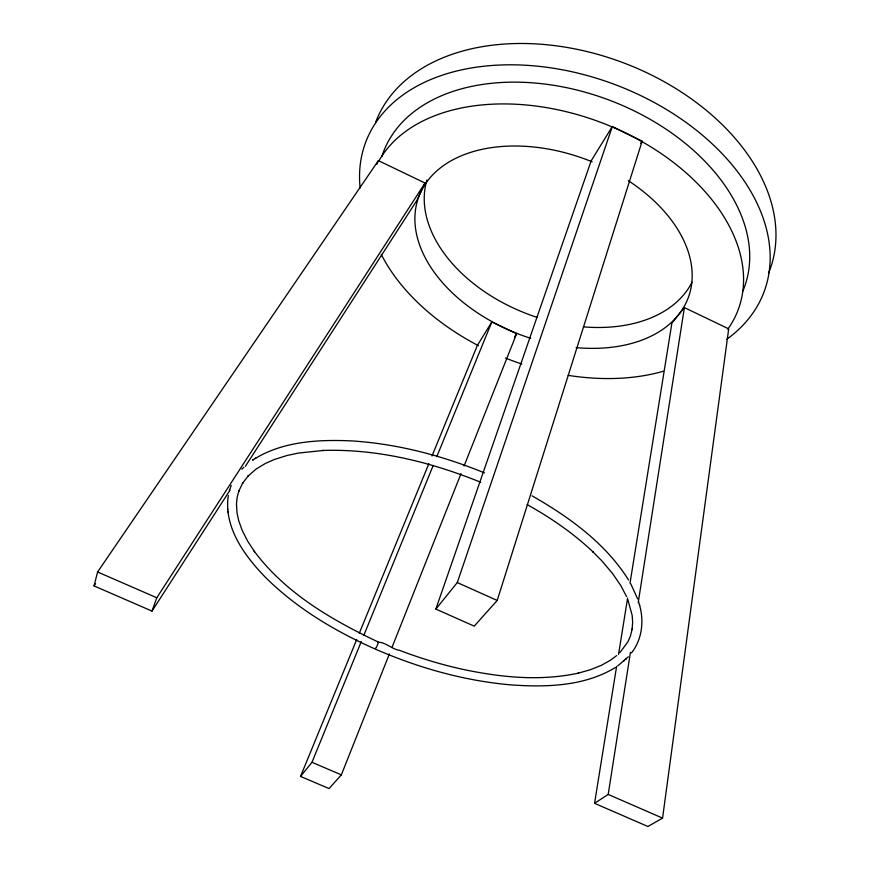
<?xml version="1.0" encoding="UTF-8"?>
<svg xmlns="http://www.w3.org/2000/svg" width="870" height="870" viewBox="0 0 870 870"><rect width="100%" height="100%" fill="white"/><g stroke="black" fill="none" stroke-linecap="round" stroke-linejoin="round"><path stroke-width="1.3" d="M616.602 666.453L594.558 803.325L647.911 826.5L662.57 818.115L728.701 328.871L684.396 307.588L671.923 322.922L630 583.248M228.31 495.519C223.644 526.491 243.611 554.462 263.871 575.712C295.332 607.608 334.471 630.924 375.177 649.042C418.339 667.845 464.308 680.895 511.31 684.918C546.469 687.387 584.542 686.343 615.492 667.442M594.558 803.325L608.195 794.43L630.445 652.261M638.21 602.638L684.396 307.588M618.548 654.37L627.618 598.016M375.22 648.324C375.666 649.792 378.069 643.615 378.417 642.104C331.927 620.027 285.882 593.536 254.225 551.243L254.595 551.765L247.613 541.053L242.197 530.406L238.695 520.641L237.031 512.963L236.477 503.817L237.129 497.433L238.956 490.604L238.717 491.289L242.85 482.73L242.469 483.361L248.57 475.509L248.026 476.086L256.117 469.06L265.502 463.395L274.311 459.501L286.969 455.51L298.182 453.107L323.357 450.442L322.726 450.475C376.917 448.626 430.672 462.013 480.631 482.219M229.93 490.278L152.011 611.088L94.025 585.901L97.603 571.981L378.374 160.624L425.028 183.026L416.643 200.785L245.362 466.342M229.408 490.713L230.137 488.374M497.194 600.452L642.136 141.19L612.328 126.498L591.198 160.776L435.859 609.076L474.237 626.15L497.194 600.452L457.283 582.574L435.859 609.076M457.283 582.574L612.328 126.498M152.011 611.088L156.796 597.766L425.028 183.026M230.387 487.678L231.257 485.373M356.733 639.472L300.541 776.432L329.077 788.59L341.355 774.855L389.423 653.859M391.935 647.552L461.035 473.617M464.036 466.059L516.617 333.721L491.789 322.02L477.347 345.444L431.988 456.01M300.541 776.432L311.982 762.294L361.3 641.527M363.867 635.241L433.227 465.417M436.816 456.619L491.789 322.02M359.31 633.186L428.899 463.558M376.851 164.267L378.374 160.624M377.776 642.441C383.855 641.027 392.783 649.738 399.645 650.39C420.928 658.492 442.797 665.061 465.058 669.824C502.545 677.512 540.444 681.297 578.626 673.086L578.006 673.239L590.306 669.759L601.377 665.311L610.425 660.243L616.721 655.567M514.474 337.016L516.617 333.721M640.668 143.43L642.136 141.19M94.025 585.901L95.548 583.661M631.522 652.902C642.104 639.45 644.224 620.886 639.461 604.748M619.853 652.674L627.988 641.723L630.478 635.905L632.175 628.945L632.055 629.673L632.653 622.289L632.153 615.286L627.792 599.452M617.787 665.909L628.281 656.763M241.827 469.234L243.72 467.31M624.051 660.928L624.606 660.395M625.932 659.145L626.498 658.612M253.257 459.708L252.572 460.143C281.76 441.221 318.257 439.35 352.013 440.927C397.59 443.83 442.308 455.662 484.492 472.899M255.106 458.512L255.78 458.066M311.982 762.294L341.355 774.855M97.603 571.981L156.796 597.766M608.195 794.43L662.57 818.115M527.089 504.567C550.797 517.813 573.428 533.277 593.144 552.026L592.698 551.591L601.877 560.9L612.339 573.254L620.712 585.423L626.563 596.57M532.005 495.802C569.154 517.03 605.498 543.195 628.553 579.996M630.739 583.77L637.656 598.908M638.623 601.844L639.678 605.52M227.657 508.819L227.722 509.592M227.907 511.408L227.973 512.169M628.26 180.666A143.876 93.59 20.6 0 1 689.344 294.528A143.876 93.59 20.6 0 1 576.136 347.641M530.591 338.289A143.876 93.59 20.6 0 1 418.361 197.936A143.876 93.59 20.6 0 1 592.165 161.809M378.548 161.516A194.847 127.096 20.6 0 1 624.573 132.544A194.847 127.096 20.6 0 1 727.777 329.208M663.386 371.24A194.847 127.096 20.6 0 1 568.175 375.361M521.826 364.03A194.847 127.096 20.6 0 1 505.448 358.048M478.369 345.629A194.847 127.096 20.6 0 1 381.256 254.41M381.865 156.524A192.727 128.205 20.6 0 1 608.271 99.745A192.727 128.205 20.6 0 1 742.773 291.276M692.009 282.228A142.321 94.417 20.6 0 1 583.346 326.859M536.931 317.322A142.321 94.417 20.6 0 1 426.92 179.981M360.126 187.942A212.769 141.712 20.6 0 1 624.16 88.196A212.769 141.712 20.6 0 1 726.787 339.267M375.535 122.594A210.464 142.843 20.6 0 1 624.78 63.325A210.464 142.843 20.6 0 1 768.547 273.224"/></g></svg>
